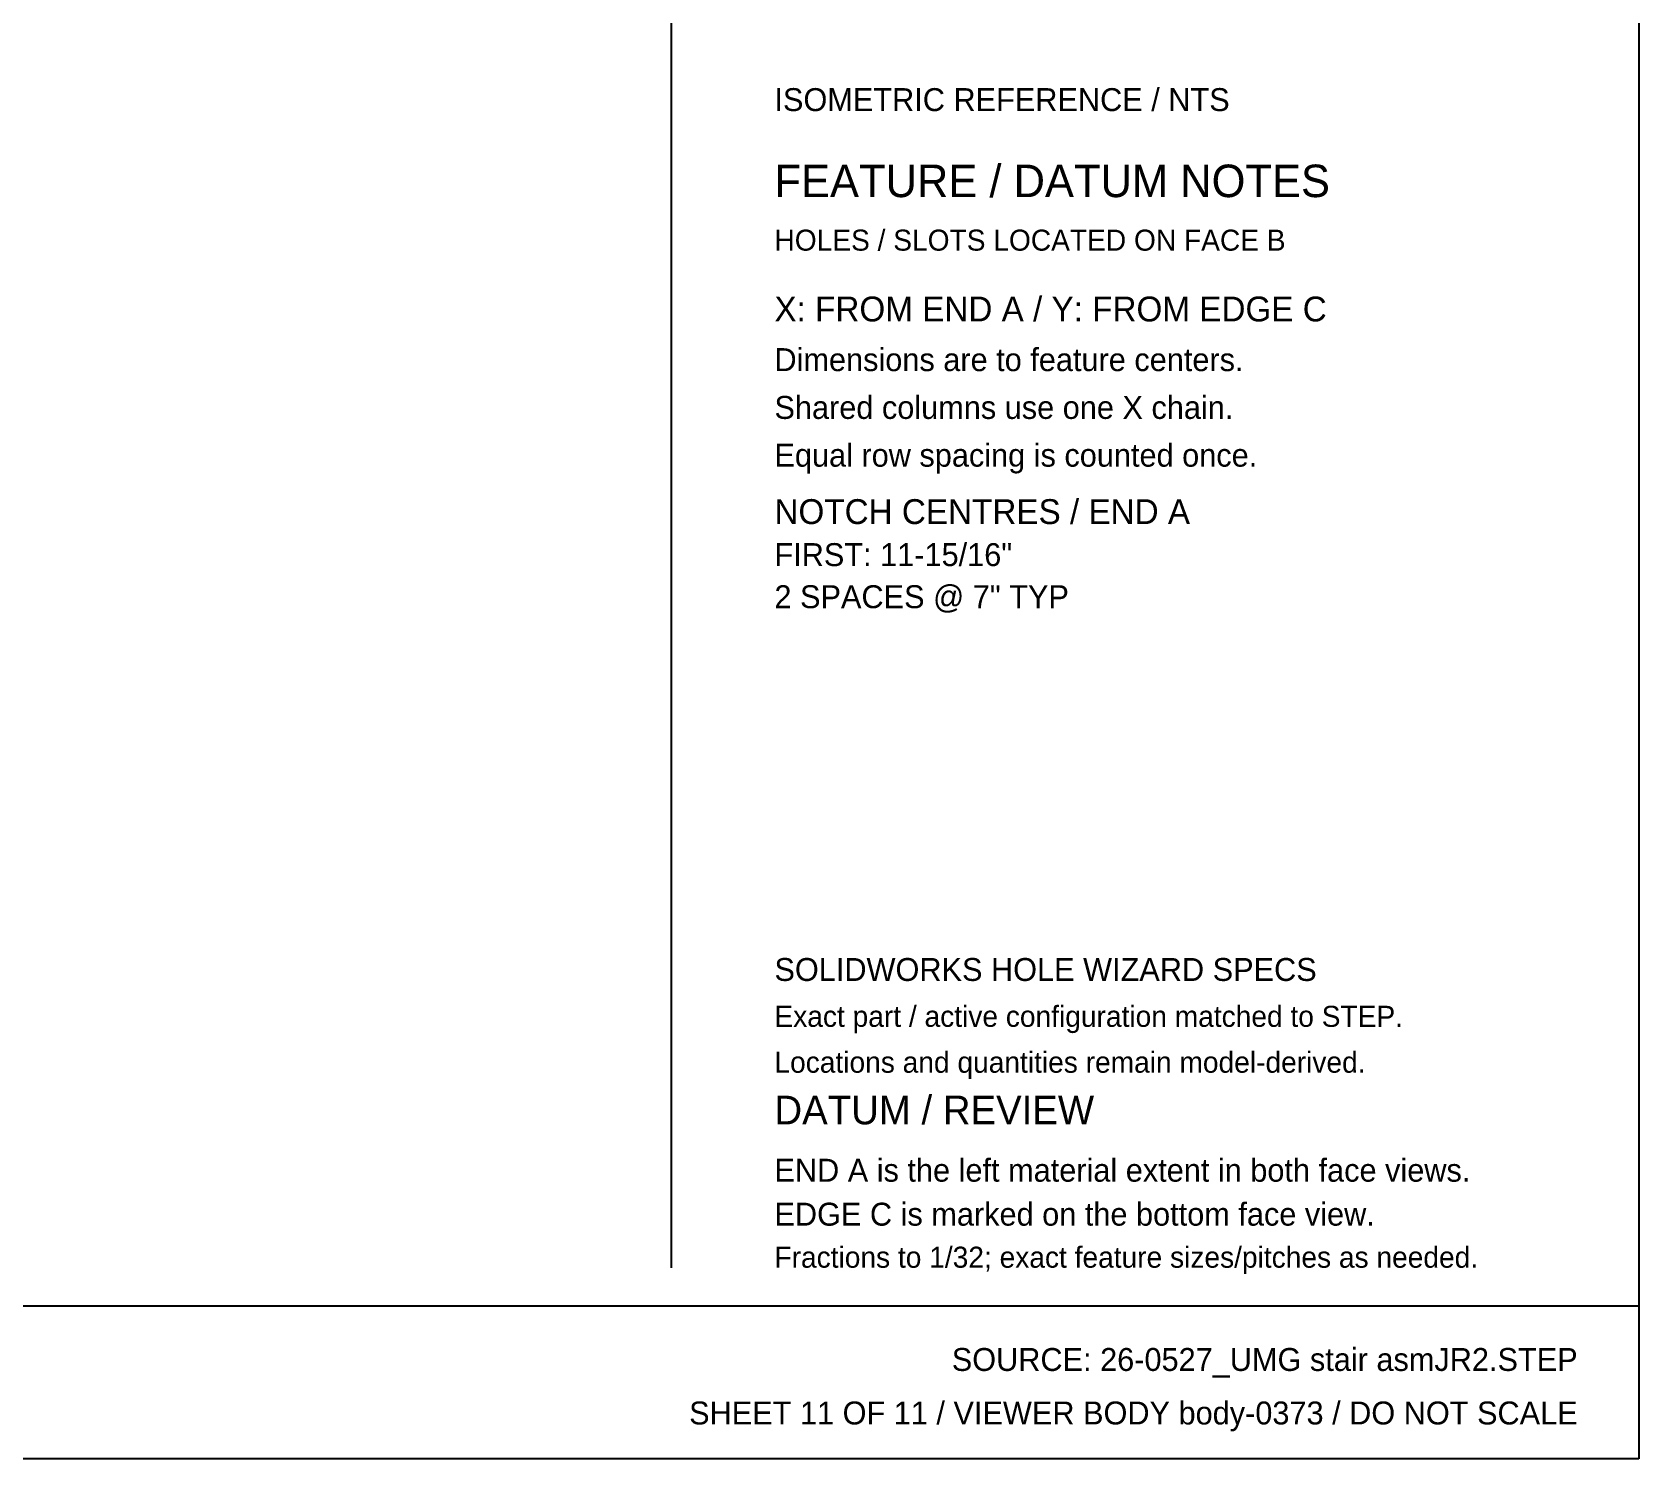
# Model space of a CAD drawing. Header units: inches. Extents: x 1.4 to 100.6, y 1.4 to 64.6.
# Drawn here: x 65.58 to 100.58, y 1.42 to 32.51 of the extents above; entities that cross this region are included whole.
import ezdxf
from ezdxf.enums import TextEntityAlignment as Align

# ---------------------------------------------------------------- set-up
doc = ezdxf.new("R2010")
doc.units = ezdxf.units.IN
doc.header["$MEASUREMENT"] = 0

msp = doc.modelspace()

# ---------------------------------------------------------------- linework, layer by layer
at = {"layer": 'OUTLINE'}
for p, q in [((100.583, 64.583), (100.583, 1.417)), ((79.5, 56.625), (79.5, 5.583)), ((1.417, 4.75), (100.583, 4.75)), ((100.583, 1.417), (1.417, 1.417))]:
    msp.add_line(p, q, dxfattribs=at)

# ---------------------------------------------------------------- texts
at = {"layer": 'ANNOTATION'}
for s, height, p in [('ISOMETRIC REFERENCE / NTS', 0.5, (81.75, 30.792)), ('FEATURE / DATUM NOTES', 0.70833, (81.75, 28.917)), ('HOLES / SLOTS LOCATED ON FACE B', 0.45833, (81.75, 27.75)), ('X: FROM END A / Y: FROM EDGE C', 0.54167, (81.75, 26.208)), ('Dimensions are to feature centers.', 0.5, (81.75, 25.125)), ('Shared columns use one X chain.', 0.5, (81.75, 24.083)), ('Equal row spacing is counted once.', 0.5, (81.75, 23.042)), ('NOTCH CENTRES / END A', 0.54167, (81.75, 21.792)), ('FIRST: 11-15/16"', 0.5, (81.75, 20.875)), ('2 SPACES @ 7" TYP', 0.5, (81.75, 19.958)), ('SOLIDWORKS HOLE WIZARD SPECS', 0.5, (81.75, 11.833)), ('Exact part / active configuration matched to STEP.', 0.45833, (81.75, 10.833)), ('Locations and quantities remain model-derived.', 0.45833, (81.75, 9.833)), ('DATUM / REVIEW', 0.625, (81.75, 8.708)), ('END A is the left material extent in both face views.', 0.5, (81.75, 7.458)), ('EDGE C is marked on the bottom face view.', 0.5, (81.75, 6.5)), ('Fractions to 1/32; exact feature sizes/pitches as needed.', 0.45833, (81.75, 5.583))]:
    msp.add_text(s, height=height, dxfattribs=at).set_placement(p)
for s, p in [('SOURCE: 26-0527_UMG stair asmJR2.STEP', (99.25, 3.333)), ('SHEET 11 OF 11 / VIEWER BODY body-0373 / DO NOT SCALE', (99.25, 2.167))]:
    msp.add_text(s, height=0.5, dxfattribs=at).set_placement(p, align=Align.RIGHT)

doc.saveas('drawing.dxf')
